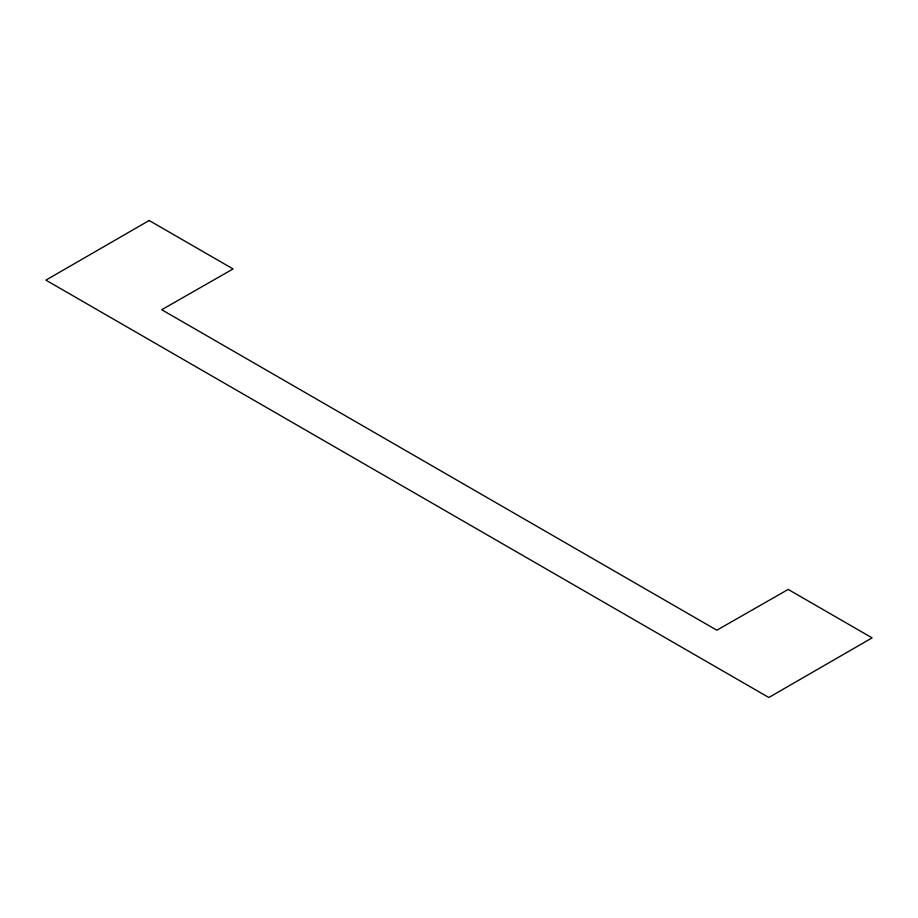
<?xml version="1.0" encoding="UTF-8"?>
<svg xmlns="http://www.w3.org/2000/svg" width="918" height="918" viewBox="0 0 918 918"><rect width="100%" height="100%" fill="white"/><g stroke="black" fill="none" stroke-linecap="round" stroke-linejoin="round"><path stroke-width="1.38" d="M149.175 220.504L45.9 280.128L768.825 697.496L872.1 637.872L788.195 589.425L716.832 630.207L161.729 309.722L233.08 268.94L149.175 220.504"/></g></svg>
